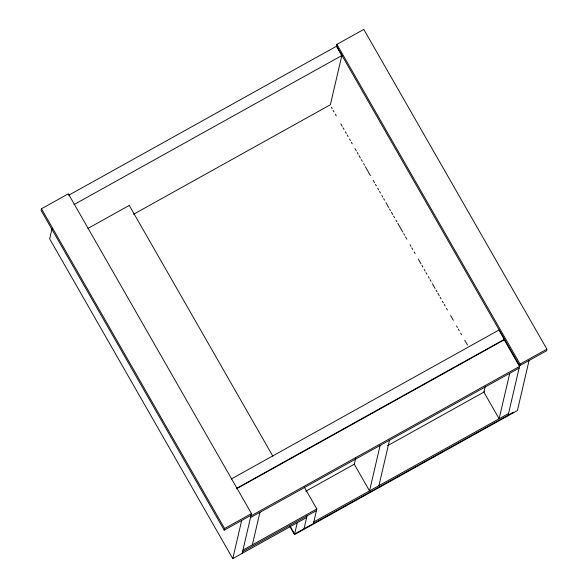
<?xml version="1.0" encoding="UTF-8"?>
<svg xmlns="http://www.w3.org/2000/svg" width="588" height="588" viewBox="0 0 588 588"><rect width="100%" height="100%" fill="white"/><g stroke="black" fill="none" stroke-linecap="round" stroke-linejoin="round"><path stroke-width="0.88" d="M242.183 553.367L251.458 513.574L68.333 193.819L41.469 208.769L41.087 210.416L224.212 530.17L251.076 515.22M52.141 228.203L49.657 238.846L232.782 558.6L306.649 517.491M336.924 44.35L336.542 45.989L519.667 365.743L546.531 350.793L546.913 349.154L363.788 29.4L336.924 44.35L520.049 364.097L508.01 415.782M224.212 530.17L224.594 528.524L41.469 208.769M68.693 195.253L336.49 46.224L341.834 55.551L330.368 104.745L133.439 214.333M232.782 558.6L241.675 520.453M252.348 544.848L259.925 512.339M529.068 360.51L517.411 410.549L294.478 534.61L297.249 522.725M304.018 528.766L307.032 515.852M313.419 523.54L316.814 508.973L304.246 487.033M355.733 457.993L354.277 464.233L369.536 490.877L380.12 445.447M378.937 485.644L389.521 440.214M485.122 386.764L483.873 392.108L499.131 418.759L509.722 373.329M513.383 412.791L513.522 412.181L294.617 534L290.06 526.047M74.037 204.58L341.834 55.551M87.862 228.453L129.25 205.425M231.216 479.036L499.014 330.008L504.357 339.335L236.56 488.363M236.45 488.834L504.247 339.805L519.505 366.449L250.907 515.926M224.594 528.524L251.458 513.574M520.049 364.097L546.913 349.154M250.525 517.572L519.123 368.095M305.753 491.237L354.637 464.028M387.492 445.748L484.461 391.784M242.947 550.081L316.814 508.973M242.565 551.72L316.432 510.619M313.801 521.894L508.532 413.526M331.264 107.163L332.176 108.751M333.087 110.346L333.999 111.933M335.366 114.322L336.277 115.909M340.827 123.862L342.194 126.251M343.105 127.846L344.017 129.433M345.384 131.822L346.295 133.41M347.207 134.997L348.118 136.592M349.485 138.981L350.397 140.569M351.308 142.156L352.219 143.751M354.954 148.521L356.321 150.91M357.225 152.498L358.136 154.093M359.048 155.68L360.415 158.069M361.326 159.657L362.237 161.252M363.604 163.633L364.516 165.228M365.427 166.816L370.44 175.569M373.174 180.34L374.541 182.728M375.453 184.316L376.364 185.904M377.724 188.292L378.635 189.887M379.547 191.475L380.458 193.062M381.825 195.451L382.737 197.039M383.648 198.634L384.559 200.221M385.926 202.61L388.661 207.38M389.572 208.975L390.483 210.563M391.395 212.158L392.762 214.539M393.673 216.134L394.585 217.722M395.952 220.11L396.863 221.698M397.767 223.293L402.78 232.039M403.691 233.634L404.603 235.222M405.514 236.81L406.881 239.198M410.071 244.77L410.983 246.357M411.894 247.945L412.805 249.54M414.173 251.929L415.084 253.516M418.266 259.087L421.001 263.858M421.912 265.445L422.823 267.04M424.191 269.422L425.102 271.017M426.013 272.604L426.925 274.199M428.292 276.581L429.203 278.175M430.115 279.763L431.026 281.358M432.393 283.739L435.127 288.517M436.039 290.104L436.95 291.692M437.854 293.287L439.221 295.676M440.133 297.263L441.044 298.851M442.411 301.24L443.323 302.835M444.234 304.422L445.145 306.01M446.512 308.399L447.424 309.994M450.614 315.558L453.348 320.328M456.538 325.899L457.442 327.487M458.353 329.082L459.265 330.669M460.632 333.058L461.543 334.646M464.733 340.217L467.467 344.987M129.375 205.638L272.861 456.192M289.921 526.657L294.478 534.61"/></g></svg>
